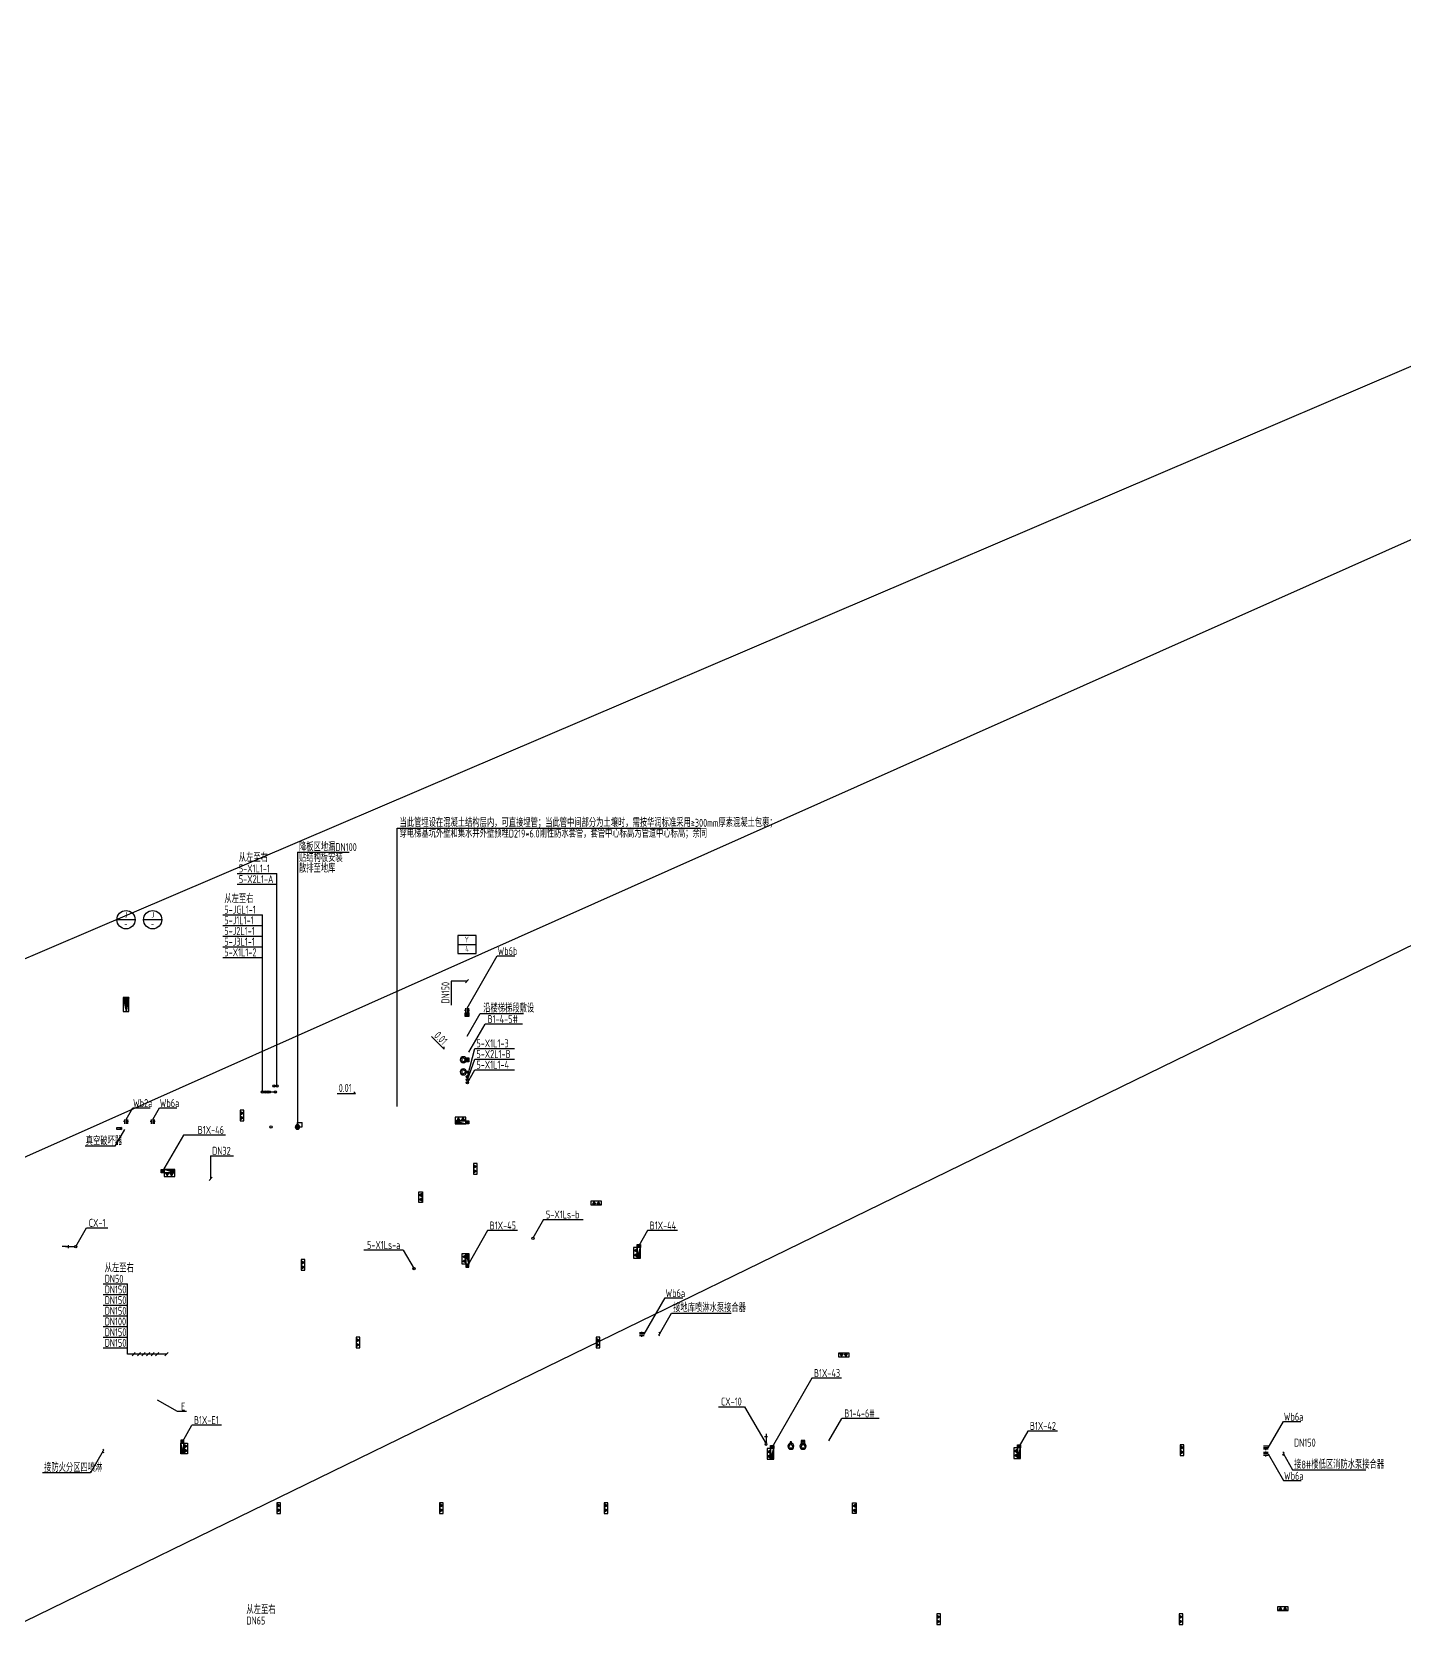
# Model space of a CAD drawing. Header units: millimetres. Extents: x -104227 to 2378000, y -101687 to 2248640.
# Drawn here: x 1114945 to 1204992, y 1143741 to 1248287 of the extents above; entities that cross this region are included whole.
import ezdxf
from ezdxf.enums import TextEntityAlignment as Align

# ---------------------------------------------------------------- set-up
doc = ezdxf.new("R2010")
doc.units = ezdxf.units.MM
doc.header["$LTSCALE"] = 500
doc.linetypes.add('CENTER2', pattern=[1.125, 0.75, -0.125, 0.125, -0.125])
doc.linetypes.add('CONTINOUS', pattern=[0])
doc.layers.get('DEFPOINTS').update_dxf_attribs({"color": 9})
for name, color, linetype in [('W-BUSH', 231, 'Continuous'), ('W-BUSH-NOTE', 231, 'Continuous'), ('W-DRAI-EQPM', 50, 'Continuous'), ('W-DRAI-FLDR', 50, 'Continuous'), ('W-DRAI-NOTE', 50, 'Continuous'), ('W-EQPM', 40, 'Continuous'), ('W-FRPT-EXTG', 140, 'Continuous'), ('W-FRPT-HYDT', 140, 'Continuous'), ('W-FRPT-HYDT-DIMS', 61, 'Continuous'), ('W-FRPT-HYDT-EQPM', 60, 'Continuous'), ('W-FRPT-NOTE', 60, 'Continuous'), ('W-FRPT-SPRL-DIMS', 61, 'Continuous'), ('W-RAIN-DIMS', 61, 'Continuous'), ('W-RAIN-EQPM', 60, 'Continuous'), ('W-RAIN-NOTE', 60, 'Continuous'), ('W-WSUP-COOL-PIPE', 3, 'Continuous'), ('W-WSUP-DIMS', 41, 'Continuous'), ('W-WSUP-EQPM', 40, 'Continuous'), ('W-WSUP-NOTE', 40, 'Continuous')]:
    doc.layers.add(name, color=color, linetype=linetype)
doc.layers.add('W-POST', color=10, linetype='Continuous', plot=False)
doc.styles.add('TH-STYLE3', font='tssdeng.shx', dxfattribs={"width": 0.7, "bigfont": 'tssdchn.shx'})

# ---------------------------------------------------------------- blocks, each defined once
blk = doc.blocks.new('*U200')
at = {"linetype": 'CONTINOUS'}
h = blk.add_hatch(dxfattribs=at)
h.set_pattern_fill('ANSI31', color=256, scale=150, angle=180, style=0)
h.set_pattern_definition([(315, (-384620.485, -22544.052), (-13.25825215, -13.25825215), [])])
h.paths.add_polyline_path([(163, 59), (237, 59), (237, 126), (163, 126)])
h = blk.add_hatch(dxfattribs=at)
h.set_pattern_fill('ANSI31', color=256, scale=150, angle=180, style=0)
h.set_pattern_definition([(225, (385320.485, -22544.052), (13.25825215, -13.25825215), [])])
h.paths.add_polyline_path([(537, 59), (463, 59), (463, 126), (537, 126)])
for p, q in [((200, 207), (100, 34)), ((300, 34), (100, 34)), ((200, 207), (300, 34)), ((500, 207), (400, 34)), ((400, 34), (600, 34)), ((500, 207), (600, 34))]:
    blk.add_line(p, q, dxfattribs=at)
for points in [[(700, 0), (700, 240), (0, 240), (0, 0)], [(163, 59), (237, 59), (237, 126), (163, 126)], [(537, 59), (463, 59), (463, 126), (537, 126)]]:
    blk.add_lwpolyline(points, close=True, dxfattribs=at)
blk = doc.blocks.new('*U327')
blk.add_hatch(color=256).paths.add_polyline_path([(0, 200), (700, 0), (0, 0)])
for p, q in [((0, 200), (0, 0)), ((700, 200), (0, 200)), ((0, 200), (700, 0)), ((0, 0), (700, 0)), ((700, 0), (700, 200))]:
    blk.add_line(p, q)
blk = doc.blocks.new('单栓消火栓侧接')
at = {"layer": 'DEFPOINTS'}
for p, q in [((885842, 1182528), (885642, 1182728)), ((885642, 1182528), (885842, 1182728))]:
    blk.add_line(p, q, dxfattribs=at)
blk.add_lwpolyline([(885642, 1182728), (885842, 1182728), (885842, 1182528), (885642, 1182528)], close=True, dxfattribs=at)
at = {"layer": 'W-FRPT-HYDT-EQPM'}
blk.add_circle((885742, 1182628), 75, dxfattribs=at)
at = {"layer": 'W-FRPT-EXTG'}
blk.add_blockref('*U200', (884942, 1182728), dxfattribs=at)
at = {"layer": 'W-FRPT-HYDT'}
blk.add_blockref('*U327', (884942, 1182528), dxfattribs=at)
blk = doc.blocks.new('*U245')
for p, q in [((-46, 20), (-75, -4)), ((-46, 20), (-12, 48)), ((38, 32), (-38, -32)), ((17, 73), (-12, 48)), ((57, 48), (38, 32)), ((75, 4), (46, -20)), ((-38, -32), (-57, -48)), ((12, -48), (-17, -73)), ((12, -48), (46, -20))]:
    blk.add_line(p, q)
blk.add_circle((0, 0), 75)
at = {"layer": 'DEFPOINTS'}
for p, q in [((0, 150), (-150, 150)), ((-150, 0), (-150, 150)), ((0, 0), (-150, 0)), ((0, 0), (0, 150))]:
    blk.add_line(p, q, dxfattribs=at)
blk = doc.blocks.new('*U270')
for p, q in [((-100, 0), (-100, -300)), ((100, 0), (100, -300)), ((-100, -150), (-160, -150)), ((160, -150), (100, -150))]:
    blk.add_line(p, q)
at = {"layer": 'DEFPOINTS'}
blk.add_line((0, 0), (0, -300), dxfattribs=at)
blk = doc.blocks.new('*U352')
for p, q in [((-173, -350), (0, -50)), ((173, -350), (-173, -350)), ((0, -50), (173, -350)), ((627, -350), (800, -50)), ((973, -350), (627, -350)), ((800, -50), (973, -350))]:
    blk.add_line(p, q)
for centre, radius in [((0, 0), 50), ((800, 0), 50), ((0, -250), 200), ((800, -250), 200)]:
    blk.add_circle(centre, radius)
at = {"layer": 'DEFPOINTS'}
blk.add_line((0, 0), (0, 150), dxfattribs=at)
blk = doc.blocks.new('压力废水排出管')
blk.add_circle((109673176, -9743579), 75)
at = {"layer": 'DEFPOINTS'}
for p, q in [((109673004, -9743538), (109673348, -9743620)), ((109673135, -9743751), (109673217, -9743407))]:
    blk.add_line(p, q, dxfattribs=at)
blk.add_lwpolyline([(109673004, -9743538), (109673217, -9743407), (109673348, -9743620), (109673135, -9743751)], close=True, dxfattribs=at)
blk = doc.blocks.new('重力流雨水井编号')
at = {"layer": 'W-RAIN-EQPM'}
blk.add_lwpolyline([(-400, 0), (400, 0), (400, 800), (-400, 800)], close=True, dxfattribs=at)
at = {"layer": 'W-RAIN-NOTE'}
blk.add_line((-400, 400), (400, 400), dxfattribs=at)
at = {"layer": 'W-RAIN-NOTE', "style": 'TH-STYLE3', "width": 0.7}
blk.add_text('Y', height=250, rotation=0, dxfattribs=at).set_placement((-12, 620, 3564), align=Align.MIDDLE)
at = {"layer": 'W-RAIN-NOTE', "style": 'TH-STYLE3', "width": 0.7, "flags": 8}
blk.add_attdef('-', text='', height=250, rotation=0, dxfattribs=at).set_placement((0, 90), align=Align.CENTER)
blk = doc.blocks.new('*U217')
at = {"layer": 'W-WSUP-COOL-PIPE'}
blk.add_line((-300, 0), (0, 0), dxfattribs=at)
at = {"layer": 'W-WSUP-EQPM'}
blk.add_line((-200, -50), (-200, 50), dxfattribs=at)
blk = doc.blocks.new('冲洗给水')
at = {"layer": 'W-WSUP-EQPM'}
blk.add_circle((957645, 1148834), 75, dxfattribs=at)
at = {"layer": 'W-WSUP-EQPM', "xscale": 2, "yscale": 2, "zscale": 2}
blk.add_blockref('*U217', (957570, 1148834), dxfattribs=at)
blk = doc.blocks.new('真空破坏器')
blk.add_hatch(color=8).paths.add_polyline_path([(75, 0), (0, 130), (-75, 0)])
at = {"linetype": 'CENTER2'}
for p, q in [((-75, 0), (-75, 300)), ((-75, 300), (75, 300)), ((0, 130), (-75, 0)), ((75, 0), (-75, 0)), ((75, 300), (75, 0))]:
    blk.add_line(p, q, dxfattribs=at)
blk.add_line((75, 0), (0, 130))
blk = doc.blocks.new('*U186')
blk.add_hatch(color=256).paths.add_polyline_path([(-410, 85), (-410, -85), (0, 0)])
for p in [(-410, 85), (-410, -85)]:
    blk.add_line(p, (0, 0))
blk.add_lwpolyline([(0, -85), (0, 85), (-410, 85), (-410, -85)], close=True)
blk = doc.blocks.new('A$C3EEB217A')
at = {"layer": 'W-FRPT-EXTG'}
for p, rotation in [((1128623, 1177527), 270), ((1143923, 1174027, 0), 270), ((1132623, 1167727), 270), ((1136224, 1162627), 270), ((1151974, 1162627), 270), ((1168574, 1161577), 180), ((1190304, 1155577), 270), ((1131024, 1151777), 270), ((1141704, 1151777), 270), ((1152504, 1151777), 270), ((1174324, 1144477), 270), ((1190224, 1144477), 270)]:
    blk.add_blockref('*U200', p, dxfattribs=dict(at, rotation=rotation))
at = {"layer": 'W-FRPT-EXTG', "xscale": -1, "rotation": 90}
for p in [(1140573, 1172177, 0), (1169024, 1151777)]:
    blk.add_blockref('*U200', p, dxfattribs=at)
at = {"layer": 'W-FRPT-EXTG'}
for p in [(1151624, 1171327, 0), (1196674, 1144707)]:
    blk.add_blockref('*U200', p, dxfattribs=at)
blk = doc.blocks.new('给水进户管编号')
at = {"layer": 'W-WSUP-EQPM'}
blk.add_circle((0, 400), 400, dxfattribs=at)
at = {"layer": 'W-WSUP-NOTE'}
blk.add_line((400, 400), (-400, 400), dxfattribs=at)
at = {"layer": 'W-WSUP-NOTE', "style": 'TH-STYLE3', "width": 0.7}
blk.add_text('J', height=250, dxfattribs=at).set_placement((0, 609), align=Align.MIDDLE)
at = {"layer": 'W-WSUP-NOTE', "style": 'TH-STYLE3', "width": 0.7, "flags": 8}
blk.add_attdef('-', text='', height=250, dxfattribs=at).set_placement((-8, 88), align=Align.CENTER)

msp = doc.modelspace()

# ---------------------------------------------------------------- linework, layer by layer
at = {"layer": 'W-BUSH-NOTE'}
for p, q in [((1138923.9, 1196046.51), (1158823.9, 1196046.51)), ((1138923.9, 1177777.09), (1138923.9, 1196046.51)), ((1143498.85, 1184230.56), (1145482.22, 1187665.86)), ((1145482.22, 1187665.86), (1146632.22, 1187665.86)), ((1121123.44, 1176927.37), (1121560.82, 1177684.94)), ((1121560.82, 1177684.94), (1122710.82, 1177684.94)), ((1122873.44, 1176927.37), (1123310.82, 1177684.94)), ((1123310.82, 1177684.94), (1124460.82, 1177684.94)), ((1155123.44, 1162827.37), (1156501.67, 1165214.53)), ((1156501.67, 1165214.53), (1157651.67, 1165214.53)), ((1196073.9, 1155377.37), (1197073, 1157107.87)), ((1197073, 1157107.87), (1198223, 1157107.87)), ((1196073.9, 1154977.37), (1197084.58, 1153226.82)), ((1197084.58, 1153226.82), (1198234.58, 1153226.82))]:
    msp.add_line(p, q, dxfattribs=at)
at = {"layer": 'W-BUSH-NOTE', "elevation": 0}
for points in [[(1141158.11, 1182376.44), (1142006.64, 1181527.91), (1142006.64, 1181677.91)], [(1134981.75, 1178627.16), (1136181.75, 1178627.16), (1136075.68, 1178733.23)]]:
    msp.add_lwpolyline(points, dxfattribs=at)
at = {"layer": 'W-DRAI-EQPM'}
msp.add_circle((1130642.25, 1176427.37, 0), 75, dxfattribs=at)
at = {"layer": 'W-DRAI-NOTE'}
for q in [(1132373.03, 1176427.37, 0), (1135773.03, 1194453.14)]:
    msp.add_line((1132373.03, 1194453.14), q, dxfattribs=at)
at = {"layer": 'W-FRPT-HYDT-DIMS'}
for p, q in [((1124894.01, 1175897.81, 0), (1123525.44, 1173527.37, 0)), ((1127644.01, 1175897.81, 0), (1124894.01, 1175897.81, 0)), ((1144851.53, 1169627.69), (1143523.44, 1167327.37, 0)), ((1146801.53, 1169627.69), (1144851.53, 1169627.69)), ((1155351.43, 1169627.69), (1154773.9, 1168627.37)), ((1157301.43, 1169627.69), (1155351.43, 1169627.69)), ((1166131.25, 1159943.44), (1163523.9, 1155427.37)), ((1168081.25, 1159943.44), (1166131.25, 1159943.44)), ((1123173.9, 1158527.37), (1124481.52, 1157772.41)), ((1124481.52, 1157772.41), (1125081.52, 1157772.41)), ((1124823.9, 1155777.37), (1125447.24, 1156857.04, 0)), ((1127397.24, 1156857.04, 0), (1125447.24, 1156857.04, 0)), ((1180301.43, 1156477.69), (1179723.9, 1155477.37)), ((1182251.43, 1156477.69), (1180301.43, 1156477.69))]:
    msp.add_line(p, q, dxfattribs=at)
at = {"layer": 'W-FRPT-HYDT-EQPM'}
for centre in [(1143523.73, 1179727.06, 3000), (1143523.73, 1179527.06, 0), (1143523.73, 1179327.06, 0), (1130823.76, 1179126.77, 0), (1130924.06, 1178727.36, 0), (1131023.76, 1179126.77, 0), (1147823.74, 1169127.07, 0), (1140023.44, 1167127.07, 0)]:
    msp.add_circle(centre, 75, dxfattribs=at)
at = {"layer": 'W-FRPT-NOTE'}
for p, q in [((1156123.44, 1162827.37), (1156925.51, 1164216.6)), ((1156925.51, 1164216.6), (1160825.51, 1164216.6)), ((1197073.9, 1154977.37), (1197673.9, 1153938.14)), ((1197673.9, 1153938.14), (1202473.9, 1153938.14))]:
    msp.add_line(p, q, dxfattribs=at)
for points in [[(1156155.92, 1162719.16), (1156075.96, 1162782.64), (1156170.92, 1162872.1), (1156090.96, 1162935.58)], [(1119596.46, 1155284.17, 0), (1119676.41, 1155220.69, 0), (1119581.46, 1155131.22, 0), (1119661.41, 1155067.74, 0)], [(1197106.37, 1154869.16), (1197026.42, 1154932.64), (1197121.37, 1155022.1), (1197041.42, 1155085.58)]]:
    msp.add_spline(points, degree=3, dxfattribs=at)
at = {"layer": 'W-FRPT-SPRL-DIMS'}
for p, q in [((1119633.91, 1155179.36), (1118796.64, 1153729.16)), ((1118796.64, 1153729.16), (1115646.64, 1153729.16, 0))]:
    msp.add_line(p, q, dxfattribs=at)
at = {"layer": 'W-POST', "color": 2}
for points in [[(965423.9, 1123777.37), (1837614.94, 1496551.6)], [(1033723.9, 1104627.37), (1837614.94, 1496551.6), (1035423.9, 1139235.37)]]:
    msp.add_lwpolyline(points, dxfattribs=at)
at = {"layer": 'W-RAIN-DIMS'}
for p, q in [((1143498.85, 1185997.55), (1142448.85, 1185997.55)), ((1142448.85, 1185997.55), (1142448.85, 1184423.69)), ((1143392.78, 1185891.48), (1143604.91, 1186103.61)), ((1143498.85, 1182377.42, 0.66), (1144362.06, 1183872.55, 0.66)), ((1144362.06, 1183872.55, 0.66), (1147212.06, 1183872.55, 0.66)), ((1143623.85, 1181327.58), (1144689.04, 1183172.55)), ((1147139.04, 1183172.55, 0.66), (1144689.04, 1183172.55, 0.66)), ((1167248.9, 1155827.37), (1168097.94, 1157297.96)), ((1170547.94, 1157297.96, 0.66), (1168097.94, 1157297.96, 0.66))]:
    msp.add_line(p, q, dxfattribs=at)
at = {"layer": 'W-WSUP-COOL-PIPE'}
msp.add_line((1117223.44, 1168577.37, 0), (1116923.44, 1168577.37, 0.37), dxfattribs=at)
at = {"layer": 'W-WSUP-DIMS'}
for p, q in [((1128422.75, 1193053.14, 0), (1131020.58, 1193053.14)), ((1131023.43, 1179127.06, 0), (1131020.58, 1193053.14, 0)), ((1128423.9, 1192353.14), (1131023.9, 1192353.14)), ((1127473.43, 1190353.14, 3000), (1130073.43, 1190353.14, 3000)), ((1130073.43, 1178727.36, 3000), (1130073.43, 1190353.14, 3000)), ((1127473.43, 1189653.14, 3000), (1130073.43, 1189653.14, 3000)), ((1127473.43, 1188953.14, 3000), (1130073.43, 1188953.14, 3000)), ((1127473.43, 1188253.14, 3000), (1130073.43, 1188253.14, 3000)), ((1127473.43, 1187553.14, 3000), (1130073.43, 1187553.14, 3000)), ((1143521.54, 1179726.58, 6000), (1144015.02, 1181580.45, 3000)), ((1144015.02, 1181580.45, 3000), (1146614.52, 1181580.45, 3000)), ((1143521.54, 1179526.58, 3000), (1144015.02, 1180880.45, 3000)), ((1144015.02, 1180880.45, 3000), (1146614.52, 1180880.45, 3000)), ((1143521.54, 1179326.58, 3000), (1144014.52, 1180180.45, 3000)), ((1144014.52, 1180180.45, 3000), (1146614.52, 1180180.45, 3000)), ((1130073.43, 1178727.36, 3000), (1130923.73, 1178727.66, 0)), ((1131023.43, 1179127.06, 0), (1130823.43, 1179127.06, 0)), ((1121023.44, 1176252.37), (1120396.03, 1175165.66)), ((1120396.03, 1175165.66), (1118446.03, 1175165.66)), ((1126675.19, 1174527.37, 0), (1128175.19, 1174527.37, 0)), ((1126675.19, 1174527.37, 0), (1126675.19, 1173027.37, 0)), ((1126569.12, 1172921.3, 0), (1126781.26, 1173133.44, 0)), ((1148528.29, 1170347.39, 0), (1147823.74, 1169127.07, 0)), ((1148528.29, 1170347.39, 0), (1151128.29, 1170347.39, 0)), ((1117823.44, 1168577.37, 0), (1118529.34, 1169800.02, 0)), ((1118529.34, 1169800.02, 0), (1119929.34, 1169800.02, 0)), ((1139318.89, 1168347.39, 0), (1136718.89, 1168347.39, 0)), ((1139318.89, 1168347.39, 0), (1140023.44, 1167127.07, 0)), ((1119623.96, 1166127.31, -0.38), (1121223.96, 1166127.31, -0.38)), ((1121223.96, 1161527.37, -0.38), (1121223.96, 1166127.31, -0.38)), ((1119623.96, 1165427.31, -0.38), (1121223.96, 1165427.31, -0.38)), ((1119623.96, 1164727.31, -0.38), (1121223.96, 1164727.31, -0.38)), ((1119623.96, 1164027.31, -0.28), (1121223.96, 1164027.31, -0.28)), ((1119623.96, 1163327.31, -0.19), (1121223.96, 1163327.31, -0.19)), ((1119623.96, 1162627.31, -0.1), (1121223.96, 1162627.31, -0.1)), ((1119623.96, 1161927.31, -0.01), (1121223.96, 1161927.31, -0.01)), ((1123773.96, 1161527.37, -0.38), (1121223.96, 1161527.37, -0.38)), ((1121517.37, 1161421.3), (1121729.51, 1161633.44)), ((1121867.37, 1161421.3, 0), (1122079.51, 1161633.44, 0)), ((1122167.37, 1161421.3), (1122379.51, 1161633.44)), ((1122467.89, 1161421.3, 0), (1122680.02, 1161633.44, 0)), ((1122767.37, 1161421.3), (1122979.51, 1161633.44)), ((1123067.83, 1161421.3, 0), (1123279.96, 1161633.44, 0)), ((1123667.89, 1161421.3, -0.38), (1123880.02, 1161633.44, -0.38)), ((1160012.03, 1158072.79), (1161712.03, 1158072.79)), ((1161712.03, 1158072.79), (1163123.9, 1155627.37))]:
    msp.add_line(p, q, dxfattribs=at)
at = {"layer": 'W-WSUP-EQPM'}
for centre in [(1130073.43, 1178727.36, 0), (1130223.43, 1178727.36, 0), (1130373.43, 1178727.36, -1500), (1130523.43, 1178727.36, 0)]:
    msp.add_circle(centre, 75, dxfattribs=at)

# ---------------------------------------------------------------- block references
at = {"layer": 'W-BUSH'}
for p in [(1143498.85, 1184230.56), (1121123.44, 1176927.37), (1122873.44, 1176927.37)]:
    msp.add_blockref('*U270', p, dxfattribs=at)
at = {"layer": 'W-BUSH', "rotation": 270}
for p in [(1155123.44, 1162827.37), (1196073.9, 1155377.37), (1196073.9, 1154977.37)]:
    msp.add_blockref('*U270', p, dxfattribs=at)
at = {"layer": 'W-DRAI-EQPM', "xscale": -1, "rotation": 31.66795162316478}
msp.add_blockref('压力废水排出管', (89393589.64, 67026477.59), dxfattribs=at)
at = {"layer": 'W-DRAI-FLDR', "xscale": -2, "yscale": 2, "zscale": 2}
msp.add_blockref('*U245', (1132373.03, 1176427.37, 0), dxfattribs=at)
at = {"layer": 'W-EQPM', "xscale": -1, "rotation": 270}
msp.add_blockref('*U352', (1143498.85, 1180040.08), dxfattribs=at)
at = {"layer": 'W-EQPM', "xscale": -1}
msp.add_blockref('*U352', (1165548.9, 1155727.37), dxfattribs=at)
at = {"layer": 'W-FRPT-EXTG'}
msp.add_blockref('A$C3EEB217A', (0, 0, 0), dxfattribs=at)
at = {"layer": 'W-FRPT-HYDT'}
msp.add_blockref('单栓消火栓侧接', (257781.55, -5901.27, 0), dxfattribs=at)
for p, rotation in [((2009267.33, 2356155.8, 0), 180), ((2337402.32, 282885.48), 89.99999999999999), ((2346152.32, 269685.48), 89.99999999999999), ((2362352.32, 269735.48), 89.99999999999999)]:
    msp.add_blockref('单栓消火栓侧接', p, dxfattribs=dict(at, rotation=rotation))
at = {"layer": 'W-FRPT-HYDT', "xscale": -1}
for p, rotation in [((2326151.87, 2053069.26, 0), 90), ((-57804.53, 270035.48), 270)]:
    msp.add_blockref('单栓消火栓侧接', p, dxfattribs=dict(at, rotation=rotation))
at = {"layer": 'W-RAIN-EQPM', "xscale": 1.5, "yscale": 1.5, "zscale": 1.5}
msp.add_blockref('重力流雨水井编号', (1143498.85, 1187800.98), dxfattribs=at).add_auto_attribs({'-': '4'})
at = {"layer": 'W-RAIN-EQPM', "rotation": 148.3320483768352}
for p in [(89371539.6, -64686949.23), (89371539.6, -64689911.96)]:
    msp.add_blockref('压力废水排出管', p, dxfattribs=at)
at = {"layer": 'W-WSUP-DIMS', "color": 2}
msp.add_blockref('冲洗给水', (160178.56, 19743.08, 0), dxfattribs=at)
at = {"layer": 'W-WSUP-DIMS', "color": 2, "xscale": -1, "rotation": 90}
msp.add_blockref('冲洗给水', (2311958.19, 2113272.25), dxfattribs=at)
at = {"layer": 'W-WSUP-EQPM'}
ref = msp.add_blockref('给水进户管编号', (1121123.44, 1189427.37), dxfattribs=dict(at, xscale=1.5, yscale=1.5, zscale=1.5))
ref.add_attrib('-', '-', dxfattribs={"layer": 'W-WSUP-NOTE', "height": 375, "style": 'TH-STYLE3', "width": 0.7}).set_placement((1121110.81, 1189558.64), align=Align.CENTER)
ref = msp.add_blockref('给水进户管编号', (1122873.44, 1189427.37), dxfattribs=dict(at, xscale=1.5, yscale=1.5, zscale=1.5))
ref.add_attrib('-', '-', dxfattribs={"layer": 'W-WSUP-NOTE', "height": 375, "style": 'TH-STYLE3', "width": 0.7}).set_placement((1122860.81, 1189558.64), align=Align.CENTER)
at = {"layer": 'W-WSUP-EQPM', "xscale": 2.25, "yscale": 2.25, "zscale": 2.25, "rotation": 270}
msp.add_blockref('*U186', (1121123.44, 1184004.87), dxfattribs=at)
at = {"layer": 'W-WSUP-EQPM', "rotation": 90}
msp.add_blockref('真空破坏器', (1120823.44, 1176327.37), dxfattribs=at)

# ---------------------------------------------------------------- texts
at = {"layer": 'W-BUSH-NOTE', "style": 'TH-STYLE3', "width": 0.7}
for s, p in [('穿电梯基坑外壁和集水井外壁预埋D219*6.0刚性防水套管，套管中心标高为管道中心标高；余同', (1139073.9, 1195421.51)), ('当此管埋设在混凝土结构层内，可直接埋管；当此管中间部分为土壤时，需按华润标准采用≥300mm厚素混凝土包裹；', (1139073.9, 1196121.51)), ('Wb6b', (1145507.22, 1187715.86)), ('Wb2a', (1121585.82, 1177734.94)), ('Wb6a', (1123335.82, 1177734.94)), ('0.01', (1135081.75, 1178727.16, 0)), ('Wb6a', (1156526.67, 1165264.53)), ('Wb6a', (1197098, 1157157.87)), ('Wb6a', (1197109.58, 1153276.82))]:
    msp.add_text(s, height=525, dxfattribs=at).set_placement(p)
msp.add_text('0.01', height=525, rotation=315, dxfattribs=at).set_placement((1141299.54, 1182376.44, 0))
at = {"layer": 'W-DRAI-NOTE', "style": 'TH-STYLE3', "width": 0.7}
for s, p in [('降板区地漏DN100', (1132473.03, 1194528.14)), ('贴结构板安装', (1132473.03, 1193828.14)), ('散排至地库', (1132473.03, 1193128.14))]:
    msp.add_text(s, height=525, dxfattribs=at).set_placement(p)
at = {"layer": 'W-FRPT-HYDT-DIMS', "style": 'TH-STYLE3', "width": 0.7}
for s, p in [('B1X-46', (1125825.46, 1175972.81, 0)), ('B1X-45', (1144982.97, 1169702.69)), ('B1X-44', (1155482.87, 1169702.69)), ('B1X-43', (1166262.69, 1160018.44)), ('E', (1124731.52, 1157822.41)), ('B1X-E1', (1125578.68, 1156932.04, 0)), ('B1X-42', (1180432.87, 1156552.69))]:
    msp.add_text(s, height=525, dxfattribs=at).set_placement(p)
at = {"layer": 'W-FRPT-NOTE', "style": 'TH-STYLE3', "width": 0.7}
for s, p in [('接地库喷淋水泵接合器', (1157025.51, 1164291.6)), ('接8#楼低区消防水泵接合器', (1197773.9, 1154013.14))]:
    msp.add_text(s, height=525, dxfattribs=at).set_placement(p)
at = {"layer": 'W-FRPT-SPRL-DIMS', "style": 'TH-STYLE3', "width": 0.7}
msp.add_text('接防火分区四喷淋', height=525, dxfattribs=at).set_placement((1115746.64, 1153804.16, 0))
at = {"layer": 'W-RAIN-DIMS', "style": 'TH-STYLE3', "width": 0.7}
msp.add_text('DN150', height=525, rotation=90, dxfattribs=at).set_placement((1142348.85, 1184523.69))
for s, p in [('沿楼梯梯段敷设', (1144562.06, 1183947.55, 0.66)), ('B1-4-5#', (1144847.12, 1183247.55, 0.66)), ('B1-4-6#', (1168256.02, 1157372.96, 0.66)), ('DN150', (1197764.5, 1155452.37))]:
    msp.add_text(s, height=525, dxfattribs=at).set_placement(p)
at = {"layer": 'W-WSUP-DIMS', "style": 'TH-STYLE3', "width": 0.7}
for s, p in [('从左至右', (1128522.75, 1193828.14, 0)), ('5-X1L1-1', (1128523.9, 1193128.14, 0)), ('5-X2L1-A', (1128525.04, 1192428.14, 0)), ('从左至右', (1127573.43, 1191128.14, 3000)), ('5-JGL1-1', (1127573.43, 1190428.14, 3000)), ('5-J1L1-1', (1127573.43, 1189728.14, 3000)), ('5-J2L1-1', (1127573.43, 1189028.14, 3000)), ('5-J3L1-1', (1127573.43, 1188328.14, 3000)), ('5-X1L1-2', (1127573.43, 1187628.14, 3000)), ('5-X1L1-3', (1144114.52, 1181655.45, 3000)), ('5-X2L1-B', (1144114.52, 1180955.45, 3000)), ('5-X1L1-4', (1144114.52, 1180255.45, 3000)), ('真空破坏器', (1118477.47, 1175240.66)), ('DN32', (1126775.19, 1174602.37, 0)), ('5-X1Ls-b', (1148678.29, 1170422.39, 0)), ('CX-1', (1118679.34, 1169875.02, 0)), ('5-X1Ls-a', (1136935.62, 1168422.39, 0)), ('从左至右', (1119723.96, 1166902.31, -0.38)), ('DN50', (1119723.96, 1166202.31, -0.38)), ('DN150', (1119723.96, 1165502.31, -0.38)), ('DN150', (1119723.96, 1164802.31, -0.38)), ('DN150', (1119723.96, 1164102.31, -0.28)), ('DN100', (1119723.96, 1163402.31, -0.19)), ('DN150', (1119723.96, 1162702.31, -0.1)), ('DN150', (1119723.96, 1162002.31, -0.01)), ('CX-10', (1160162.03, 1158147.79)), ('从左至右', (1129023.96, 1144480.23, -0.03)), ('DN65', (1129023.96, 1143780.23, -0.03))]:
    msp.add_text(s, height=525, dxfattribs=at).set_placement(p)

doc.saveas('drawing.dxf')
